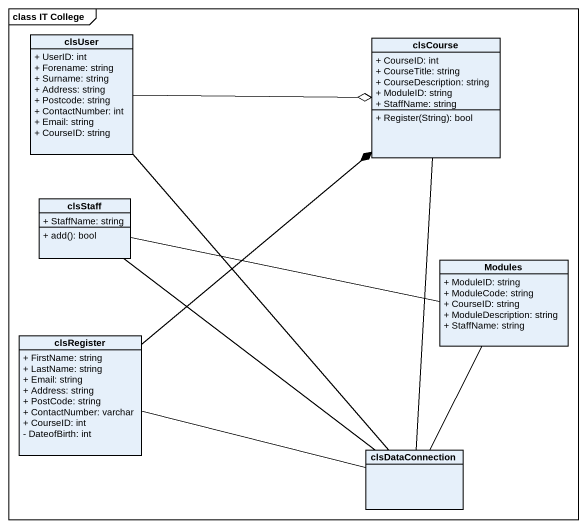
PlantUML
@startuml
mainframe class IT College
hide circle
hide empty members
skinparam classAttributeIconSize 0
class clsUser {
  + UserID: int
  + Forename: string
  + Surname: string
  + Address: string
  + Postcode: string
  + ContactNumber: int
  + Email: string
  + CourseID: string
}
class clsCourse {
  + CourseID: int
  + CourseTitle: string
  + CourseDescription: string
  + ModuleID: string
  + StaffName: string
  + Register(String): bool
}
class clsStaff {
  + StaffName: string
  + add(): bool
}
class Modules {
  + ModuleID: string
  + ModuleCode: string
  + CourseID: string
  + ModuleDescription: string
  + StaffName: string
}
class clsRegister {
  + FirstName: string
  + LastName: string
  + Email: string
  + Address: string
  + PostCode: string
  + ContactNumber: varchar
  + CourseID: int
  - DateofBirth: int
}
class clsDataConnection
clsUser -right-o clsCourse
clsUser -- clsDataConnection
clsCourse -- clsDataConnection
clsStaff -right- Modules
clsStaff -- clsDataConnection
Modules -- clsDataConnection
clsRegister -up-* clsCourse
clsRegister -right- clsDataConnection
@enduml
